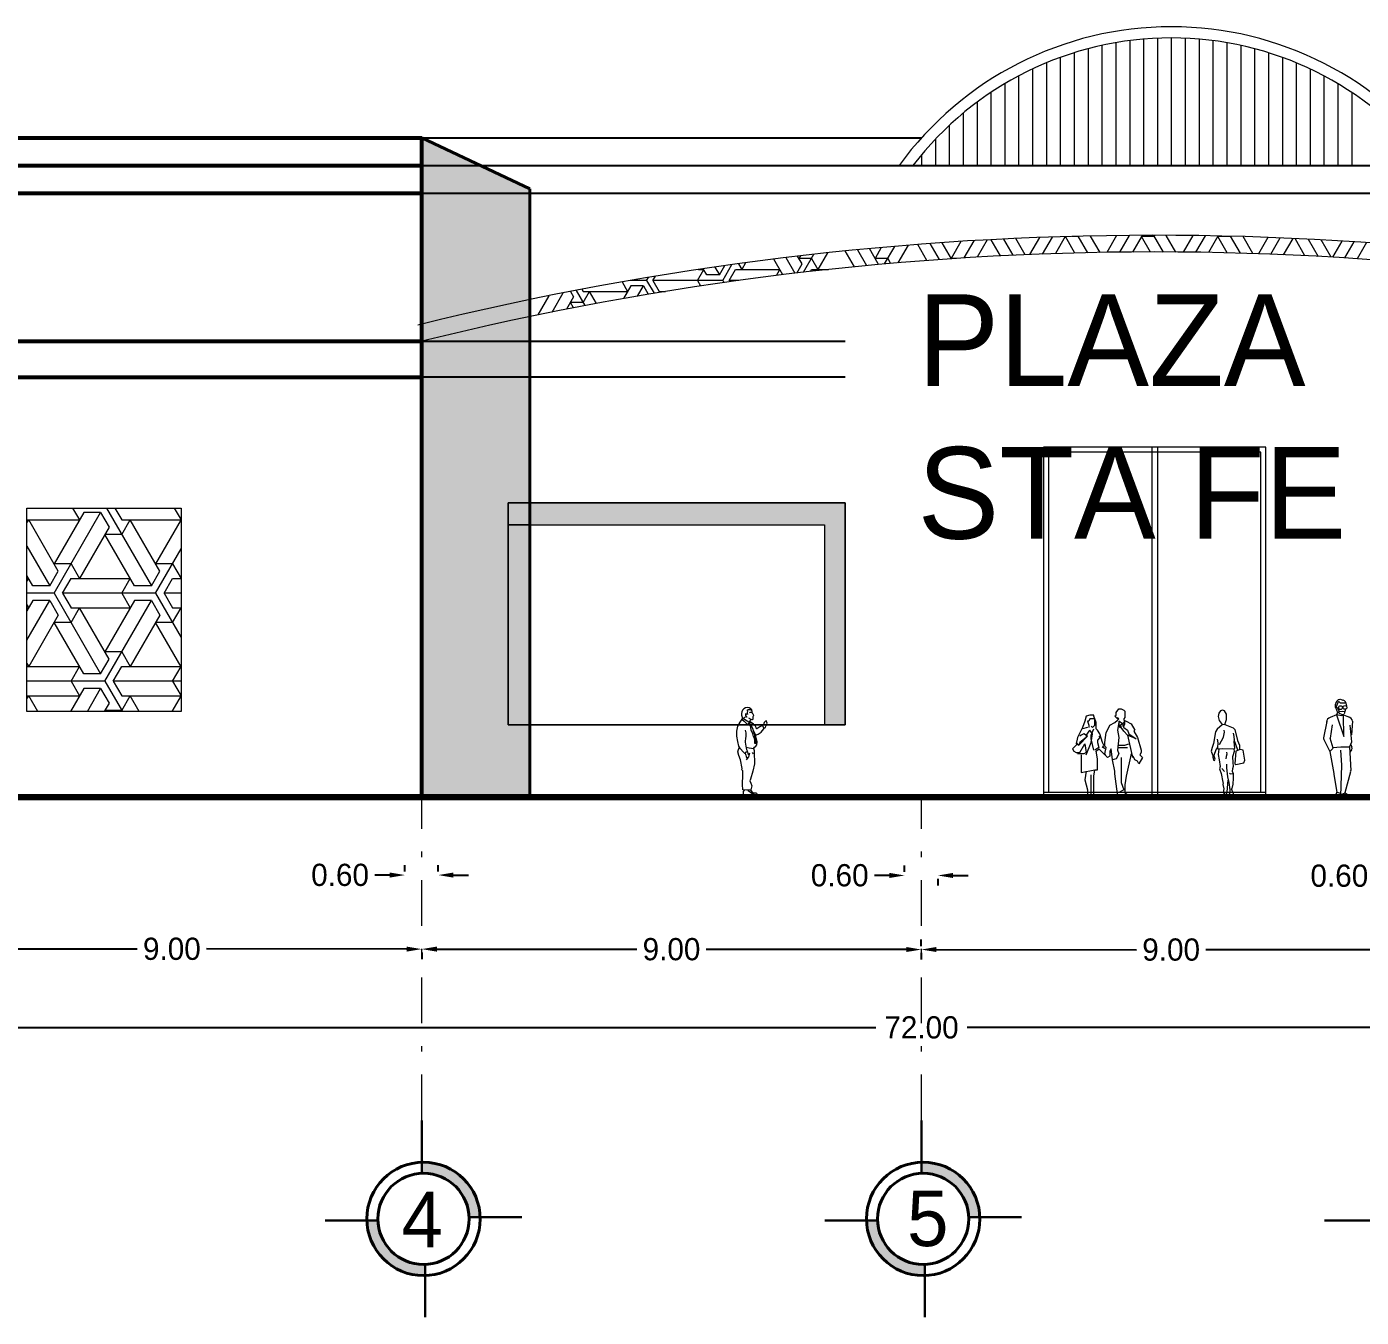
# Model space of a CAD drawing. Header units: millimetres. Extents: x 202 to 406, y -88 to 148.
# Drawn here: x 259.34 to 283.38, y -55.16 to -31.92 of the extents above; entities that cross this region are included whole.
import ezdxf

# ---------------------------------------------------------------- set-up
doc = ezdxf.new("R2010")
doc.units = ezdxf.units.MM
doc.header["$LTSCALE"] = 0.065
doc.linetypes.add('DASHDOT', pattern=[25.4, 12.7, -6.35, 0, -6.35])
doc.layers.get('0').update_dxf_attribs({"lineweight": 0})
for name, color, linetype, lineweight in [('boyas', 50, 'Continuous', 30), ('cajon', 6, 'Continuous', 13), ('ejes', 1, 'DASHDOT', 0), ('escaleras', 90, 'Continuous', 25), ('frente', 7, 'Continuous', 53), ('LINEA DE TIERRA', 183, 'Continuous', 90), ('MUEBLE-1', 5, 'Continuous', 15), ('muebles', 140, 'Continuous', 0), ('muros', 50, 'Continuous', 40)]:
    doc.layers.add(name, color=color, linetype=linetype, lineweight=lineweight)
doc.dimstyles.get("Standard").update_dxf_attribs({"dimtxt": 0.4, "dimasz": 0.2725, "dimexe": 0.18, "dimexo": 0.0625, "dimgap": 0.09, "dimtad": 0, "dimtih": 1, "dimtoh": 1, "dimzin": 0, "dimdsep": 46, "dimtxsty": 'Standard', "dimcen": 0.283, "dimadec": 0, "dimazin": 0, "dimtfac": 1, "dimtofl": 0, "dimtmove": 0, "dimatfit": 3, "dimfxl": 1, "dimtolj": 1, "dimtzin": 0, "dimarcsym": 0})

# ---------------------------------------------------------------- blocks, each defined once
blk = doc.blocks.new('Eschum01')
at = {"color": 0, "linetype": 'ByBlock'}
for p, q in [((-0.118, 1.595), (-0.072, 1.716)), ((-0.072, 1.723), (-0.041, 1.689)), ((-0.048, 1.753), (-0.035, 1.755)), ((-0.038, 1.69), (0.039, 1.689)), ((-0.035, 1.755), (0.01, 1.741)), ((0.039, 1.682), (0.056, 1.705)), ((-0.106, 1.475), (-0.22, 1.424)), ((-0.127, 1.61), (-0.087, 1.519)), ((-0.124, 1.607), (-0.123, 1.666)), ((-0.087, 1.519), (-0.109, 1.475)), ((-0.109, 1.477), (0.025, 1.085)), ((-0.019, 1.455), (-0.106, 1.475)), ((-0.092, 1.61), (-0.059, 1.533)), ((-0.053, 1.5), (-0.085, 1.521)), ((-0.059, 1.533), (0.005, 1.542)), ((-0.056, 1.502), (-0.004, 1.48)), ((0.016, 1.461), (-0.019, 1.455)), ((-0.003, 1.48), (0.031, 1.488)), ((0.005, 1.542), (0.038, 1.536)), ((0.018, 1.485), (0.016, 1.461)), ((0.019, 1.474), (0.108, 1.437)), ((0.025, 1.085), (0.022, 1.471)), ((0.054, 1.574), (0.033, 1.492)), ((0.073, 1.651), (0.068, 1.632)), ((-0.282, 1.352), (-0.341, 1.063)), ((-0.183, 1.296), (-0.219, 1.052)), ((0.168, 0.987), (0.142, 1.289)), ((0.182, 1.359), (0.162, 1.117)), ((-0.337, 1.031), (-0.228, 0.811)), ((-0.165, 0.877), (-0.223, 1.053)), ((0.133, 0.902), (0.168, 0.987)), ((-0.228, 0.811), (-0.165, 0.877)), ((-0.228, 0.811), (-0.154, 0.42)), ((-0.173, 0.884), (-0.029, 0.901)), ((-0.029, 0.901), (0.133, 0.899)), ((-0.008, 0.566), (-0.026, 0.838)), ((0.127, 0.899), (0.149, 0.471)), ((0.165, 0.846), (0.136, 0.804)), ((0.15, 0.938), (0.169, 0.894)), ((-0.03, 0.009), (-0.01, 0.566)), ((-0.153, 0.398), (-0.099, 0.084)), ((0.148, 0.447), (0.046, 0.071)), ((-0.109, 0.044), (-0.121, 0.03)), ((-0.121, 0.03), (-0.12, 0.008)), ((-0.12, 0.008), (-0.019, 0.009)), ((-0.102, 0.083), (-0.033, 0.061)), ((0.045, 0.062), (-0.03, 0.035)), ((0.096, -0.001), (-0.03, 0.005)), ((0.045, 0.067), (0.111, 0.033))]:
    blk.add_line(p, q, dxfattribs=at)
for centre in [(-0.033, 1.604), (0.046, 1.607)]:
    blk.add_circle(centre, 0.0335, dxfattribs=at)
for centre, radius, start, end in [((-0.033, 1.664), 0.09, 99.8163, 178.7371), ((-0.017, 1.655), 0.09, 0, 72.0687), ((-0.195, 1.338), 0.09, 106.2476, 177.4886), ((0.093, 1.348), 0.09, 7.0196, 80.4359), ((-0.292, 1.053), 0.05, 168.5542, 206.2712), ((0.123, 0.874), 0.05, 326.3099, 23.6294), ((-0.065, 0.413), 0.09, 175.6294, 189.8778), ((0.059, 0.461), 0.09, 351.2106, 6.3054), ((-0.148, 0.076), 0.05, 320.1944, 9.8778), ((0.096, 0.019), 0.02, 270, 42.2542)]:
    blk.add_arc(centre, radius, start, end, dxfattribs=at)
blk = doc.blocks.new('Eschum24')
at = {"color": 0, "linetype": 'ByBlock'}
for p, q in [((0.186, 1.319), (0.18, 1.336)), ((0.129, 0.81), (0.135, 0.804)), ((0.135, 0.804), (0.141, 0.783)), ((0.141, 0.783), (0.146, 0.77)), ((0.157, 0.761), (0.163, 0.758)), ((0.246, 0.773), (0.225, 0.794))]:
    blk.add_line(p, q, dxfattribs=at)
for points in [[(0.155, 1.419), (0.195, 1.399), (0.211, 1.392), (0.23, 1.392), (0.238, 1.399), (0.239, 1.436), (0.236, 1.447), (0.248, 1.456), (0.25, 1.461), (0.238, 1.484), (0.225, 1.5), (0.222, 1.533), (0.214, 1.564), (0.199, 1.585), (0.169, 1.602), (0.143, 1.608), (0.104, 1.601), (0.073, 1.58), (0.05, 1.557), (0.034, 1.526), (0.027, 1.5), (0.031, 1.471), (0.037, 1.449), (0.049, 1.416), (0.061, 1.414), (0.07, 1.418), (0.094, 1.433), (0.1, 1.446)], [(0.132, 1.478), (0.123, 1.488), (0.107, 1.492), (0.1, 1.487), (0.101, 1.473), (0.104, 1.46), (0.113, 1.445), (0.121, 1.439), (0.129, 1.439)], [(0.144, 1.478), (0.14, 1.515), (0.143, 1.542), (0.132, 1.557), (0.135, 1.566), (0.155, 1.573), (0.171, 1.571), (0.193, 1.569), (0.207, 1.56), (0.214, 1.56)], [(0.214, 1.519), (0.18, 1.518), (0.171, 1.509)], [(0.097, 1.199), (0.105, 1.152), (0.108, 1.102), (0.099, 1.037), (0.093, 1.011), (0.095, 0.983), (0.108, 0.91), (0.12, 0.853), (0.137, 0.816), (0.108, 0.8), (0.09, 0.777), (0.058, 0.808), (0.012, 0.86), (-0.016, 0.912), (-0.035, 0.996), (-0.055, 1.092), (-0.057, 1.181), (-0.035, 1.269), (0.007, 1.342), (0.054, 1.413), (0.162, 1.351), (0.172, 1.349), (0.179, 1.349), (0.186, 1.352), (0.187, 1.36), (0.187, 1.369)], [(0.041, 1.392), (0.077, 1.363), (0.124, 1.313), (0.137, 1.306), (0.148, 1.306), (0.183, 1.347)], [(0.112, 0.894), (0.168, 0.879), (0.212, 0.872), (0.238, 0.87), (0.252, 0.873), (0.266, 0.894), (0.29, 0.913), (0.306, 0.937), (0.309, 0.986), (0.295, 1.055), (0.28, 1.119), (0.247, 1.188), (0.231, 1.228)], [(0.157, 1.316), (0.18, 1.293)], [(0.178, 1.353), (0.186, 1.371), (0.203, 1.395)], [(0.283, 1.111), (0.33, 1.124), (0.386, 1.16), (0.435, 1.223), (0.434, 1.241), (0.408, 1.282), (0.358, 1.258), (0.339, 1.248), (0.305, 1.221), (0.299, 1.223), (0.295, 1.245), (0.284, 1.271), (0.246, 1.307), (0.186, 1.349), (0.181, 1.331)], [(0.436, 1.233), (0.462, 1.248), (0.467, 1.273), (0.488, 1.304), (0.494, 1.323), (0.487, 1.344), (0.481, 1.366), (0.462, 1.362), (0.439, 1.336), (0.431, 1.321), (0.433, 1.31), (0.428, 1.295), (0.412, 1.284)], [(0.248, 0.872), (0.258, 0.83), (0.256, 0.8), (0.256, 0.77), (0.258, 0.725), (0.265, 0.677), (0.261, 0.593), (0.231, 0.461), (0.189, 0.317), (0.179, 0.284), (0.199, 0.241), (0.216, 0.193), (0.199, 0.121), (0.123, 0.115), (0.051, 0.121), (0.047, 0.218), (0.054, 0.395), (0.051, 0.464), (0.034, 0.485), (0.044, 0.506), (0.01, 0.665), (-0.02, 0.74), (-0.035, 0.809), (-0.025, 0.851), (-0.008, 0.89)], [(0.094, 0.78), (0.104, 0.765), (0.109, 0.75), (0.115, 0.724), (0.117, 0.707), (0.134, 0.691)], [(0.172, 0.784), (0.153, 0.719), (0.116, 0.665)], [(0.146, 0.77), (0.157, 0.761)], [(0.075, 0.118), (0.061, 0.092), (0.06, 0.064), (0.062, 0.029), (0.073, 0.022), (0.119, 0.022), (0.12, 0.031), (0.129, 0.033), (0.183, 0.019), (0.245, 0.02), (0.253, 0.024), (0.255, 0.04), (0.249, 0.049), (0.218, 0.059), (0.195, 0.067), (0.161, 0.102), (0.151, 0.117)], [(0.192, 0.119), (0.197, 0.11), (0.223, 0.083), (0.25, 0.072), (0.29, 0.068), (0.302, 0.066), (0.308, 0.06), (0.311, 0.047), (0.304, 0.04), (0.284, 0.035), (0.253, 0.03)]]:
    blk.add_lwpolyline(points, dxfattribs=at)
blk.add_lwpolyline([(0.189, 1.319), (0.206, 1.276), (0.231, 1.22), (0.237, 1.186), (0.257, 1.13), (0.267, 1.063), (0.278, 1.029), (0.287, 0.992), (0.29, 0.96), (0.272, 0.956), (0.27, 1.016), (0.264, 1.05), (0.244, 1.085), (0.235, 1.13), (0.206, 1.199), (0.195, 1.25), (0.186, 1.274), (0.18, 1.287)], close=True, dxfattribs=at)
blk = doc.blocks.new('Eschum26')
at = {"color": 0, "linetype": 'ByBlock'}
for p, q in [((-0.172, 1.54), (-0.181, 1.479)), ((-0.181, 1.479), (-0.163, 1.41)), ((-0.143, 1.579), (-0.172, 1.54)), ((-0.104, 1.593), (-0.143, 1.579)), ((-0.07, 1.582), (-0.104, 1.593)), ((-0.032, 1.521), (-0.07, 1.582)), ((-0.034, 1.427), (-0.032, 1.521)), ((-0.2, 1.25), (-0.234, 1.202)), ((-0.112, 1.33), (-0.2, 1.25)), ((-0.163, 1.41), (-0.111, 1.333)), ((-0.062, 1.334), (-0.112, 1.33)), ((-0.07, 1.2), (-0.073, 1.233)), ((-0.062, 1.334), (-0.034, 1.427)), ((-0.062, 1.334), (0.088, 1.277)), ((0.088, 1.277), (0.117, 1.244)), ((0.117, 1.244), (0.163, 1.045)), ((-0.268, 0.991), (-0.289, 0.921)), ((-0.234, 1.202), (-0.268, 0.991)), ((-0.184, 1.003), (-0.194, 1.07)), ((-0.19, 0.919), (-0.184, 1.003)), ((-0.157, 0.973), (-0.089, 1.109)), ((-0.089, 1.109), (-0.07, 1.2)), ((0.09, 1.178), (0.097, 1.122)), ((0.097, 1.122), (0.104, 1.053)), ((0.104, 1.053), (0.097, 1.026)), ((0.097, 1.026), (0.113, 0.907)), ((0.174, 0.871), (0.106, 1.062)), ((0.163, 1.045), (0.201, 0.962)), ((0.201, 0.962), (0.204, 0.882)), ((-0.289, 0.921), (-0.312, 0.852)), ((-0.312, 0.852), (-0.287, 0.787)), ((-0.287, 0.787), (-0.257, 0.782)), ((-0.278, 0.785), (-0.278, 0.744)), ((-0.278, 0.744), (-0.268, 0.69)), ((-0.255, 0.762), (-0.264, 0.785)), ((-0.257, 0.782), (-0.219, 0.885)), ((-0.236, 0.713), (-0.255, 0.762)), ((-0.219, 0.885), (-0.19, 0.919)), ((-0.181, 0.89), (-0.19, 0.926)), ((-0.17, 0.892), (-0.186, 0.795)), ((-0.186, 0.795), (-0.167, 0.697)), ((-0.098, 0.896), (-0.181, 0.89)), ((0.104, 0.89), (-0.098, 0.896)), ((-0.037, 0.756), (-0.045, 0.717)), ((-0.029, 0.798), (-0.037, 0.756)), ((-0.034, 0.837), (-0.029, 0.798)), ((0.083, 0.756), (0.112, 0.857)), ((0.086, 0.645), (0.083, 0.756)), ((0.113, 0.907), (0.104, 0.89)), ((0.112, 0.857), (0.107, 0.892)), ((0.134, 0.853), (0.12, 0.629)), ((0.216, 0.886), (0.136, 0.853)), ((0.269, 0.873), (0.216, 0.886)), ((0.296, 0.694), (0.269, 0.873)), ((-0.268, 0.69), (-0.247, 0.687)), ((-0.247, 0.687), (-0.236, 0.713)), ((-0.167, 0.697), (-0.148, 0.577)), ((-0.148, 0.577), (-0.156, 0.538)), ((-0.156, 0.538), (-0.127, 0.451)), ((-0.117, 0.545), (-0.069, 0.489)), ((-0.031, 0.623), (-0.034, 0.555)), ((-0.034, 0.555), (-0.015, 0.392)), ((0.078, 0.489), (0.083, 0.545)), ((0.096, 0.447), (0.078, 0.489)), ((0.083, 0.545), (0.096, 0.584)), ((0.096, 0.584), (0.086, 0.645)), ((0.12, 0.629), (0.134, 0.616)), ((0.134, 0.616), (0.28, 0.642)), ((0.28, 0.642), (0.296, 0.694)), ((-0.127, 0.451), (-0.101, 0.295)), ((-0.101, 0.295), (-0.09, 0.282)), ((-0.09, 0.282), (-0.098, 0.256)), ((-0.098, 0.256), (-0.082, 0.174)), ((-0.023, 0.122), (-0.005, 0.33)), ((-0.015, 0.392), (0.008, 0.288)), ((0.008, 0.288), (0.03, 0.158)), ((0.019, 0.457), (0.035, 0.447)), ((0.035, 0.447), (0.094, 0.451)), ((0.07, 0.184), (0.088, 0.262)), ((0.088, 0.262), (0.091, 0.366)), ((0.091, 0.366), (0.096, 0.447)), ((-0.098, 0.038), (-0.09, 0.057)), ((-0.071, 0.025), (-0.098, 0.038)), ((-0.082, 0.174), (-0.09, 0.113)), ((-0.09, 0.113), (-0.053, 0.109)), ((-0.09, 0.057), (-0.061, 0.096)), ((-0.021, 0.028), (-0.071, 0.025)), ((-0.053, 0.109), (-0.023, 0.122)), ((-0.039, 0.109), (-0.026, 0.064)), ((-0.026, 0.064), (-0.005, 0.044)), ((-0.005, 0.044), (-0.021, 0.028)), ((0.027, 0.116), (0.014, 0.077)), ((0.014, 0.077), (0.027, 0.054)), ((0.03, 0.158), (0.027, 0.116)), ((0.027, 0.054), (0.064, 0.054)), ((0.056, 0.174), (0.07, 0.184)), ((0.096, 0.087), (0.056, 0.174)), ((0.064, 0.054), (0.091, 0.064)), ((0.091, 0.064), (0.096, 0.087))]:
    blk.add_line(p, q, dxfattribs=at)
blk = doc.blocks.new('Eschum20')
at = {"color": 0, "linetype": 'ByBlock'}
for p, q in [((-0.259, 1.501), (-0.282, 1.411)), ((-0.192, 1.524), (-0.259, 1.501)), ((-0.192, 1.456), (-0.214, 1.411)), ((-0.124, 1.524), (-0.192, 1.524)), ((-0.147, 1.456), (-0.192, 1.456)), ((-0.102, 1.456), (-0.147, 1.456)), ((-0.124, 1.501), (-0.124, 1.524)), ((-0.079, 1.389), (-0.124, 1.501)), ((-0.102, 1.434), (-0.102, 1.456)), ((0.258, 1.501), (0.281, 1.524)), ((0.303, 1.456), (0.258, 1.501)), ((0.281, 1.569), (0.326, 1.636)), ((0.281, 1.524), (0.281, 1.569)), ((0.326, 1.456), (0.303, 1.479)), ((0.303, 1.479), (0.303, 1.456)), ((0.303, 1.434), (0.326, 1.456)), ((0.326, 1.636), (0.37, 1.636)), ((0.37, 1.636), (0.415, 1.614)), ((0.415, 1.614), (0.438, 1.591)), ((0.438, 1.479), (0.415, 1.456)), ((0.415, 1.456), (0.415, 1.434)), ((0.438, 1.591), (0.438, 1.546)), ((0.438, 1.546), (0.438, 1.524)), ((0.438, 1.524), (0.438, 1.479)), ((-0.349, 1.254), (-0.417, 1.119)), ((-0.327, 1.299), (-0.349, 1.254)), ((-0.282, 1.411), (-0.327, 1.299)), ((-0.237, 1.299), (-0.327, 1.276)), ((-0.214, 1.231), (-0.259, 1.164)), ((-0.214, 1.411), (-0.237, 1.411)), ((-0.237, 1.411), (-0.214, 1.344)), ((-0.214, 1.411), (-0.214, 1.411)), ((-0.214, 1.344), (-0.214, 1.299)), ((-0.192, 1.254), (-0.214, 1.231)), ((-0.147, 1.186), (-0.192, 1.254)), ((-0.192, 1.254), (-0.192, 1.254)), ((-0.169, 1.321), (-0.147, 1.299)), ((-0.169, 1.164), (-0.124, 1.276)), ((-0.147, 1.299), (-0.102, 1.344)), ((-0.102, 1.389), (-0.102, 1.434)), ((-0.102, 1.344), (-0.102, 1.389)), ((-0.079, 1.366), (-0.079, 1.389)), ((-0.079, 1.321), (-0.079, 1.366)), ((-0.079, 1.276), (-0.079, 1.321)), ((-0.057, 1.254), (-0.079, 1.276)), ((-0.012, 1.186), (-0.057, 1.254)), ((0.078, 1.029), (0.101, 1.209)), ((0.101, 1.209), (0.146, 1.299)), ((0.146, 1.299), (0.168, 1.344)), ((0.168, 1.344), (0.258, 1.389)), ((0.258, 1.389), (0.303, 1.434)), ((0.326, 1.389), (0.303, 1.254)), ((0.303, 1.254), (0.326, 1.119)), ((0.393, 1.366), (0.326, 1.411)), ((0.326, 1.411), (0.326, 1.344)), ((0.326, 1.344), (0.348, 1.299)), ((0.348, 1.344), (0.393, 1.366)), ((0.37, 1.321), (0.348, 1.344)), ((0.348, 1.299), (0.37, 1.344)), ((0.37, 1.299), (0.37, 1.321)), ((0.415, 1.231), (0.37, 1.299)), ((0.438, 1.411), (0.393, 1.366)), ((0.393, 1.366), (0.415, 1.321)), ((0.393, 1.344), (0.415, 1.299)), ((0.415, 1.434), (0.46, 1.411)), ((0.415, 1.321), (0.438, 1.366)), ((0.415, 1.299), (0.483, 1.254)), ((0.483, 1.164), (0.415, 1.231)), ((0.438, 1.366), (0.438, 1.411)), ((0.46, 1.411), (0.55, 1.366)), ((0.483, 1.254), (0.505, 1.186)), ((0.55, 1.366), (0.618, 1.254)), ((0.618, 1.254), (0.595, 1.231)), ((0.595, 1.231), (0.663, 1.119)), ((-0.417, 1.006), (-0.507, 0.916)), ((-0.417, 1.119), (-0.439, 1.006)), ((-0.417, 1.006), (-0.439, 1.029)), ((-0.439, 1.006), (-0.394, 0.984)), ((-0.394, 0.984), (-0.417, 1.006)), ((-0.394, 0.984), (-0.237, 1.141)), ((-0.372, 1.029), (-0.394, 0.984)), ((-0.349, 1.164), (-0.372, 1.141)), ((-0.259, 1.119), (-0.372, 1.029)), ((-0.372, 0.849), (-0.282, 1.006)), ((-0.304, 1.186), (-0.349, 1.164)), ((-0.237, 1.141), (-0.304, 1.186)), ((-0.282, 1.006), (-0.259, 0.849)), ((-0.259, 1.164), (-0.259, 1.119)), ((-0.259, 0.804), (-0.169, 1.029)), ((-0.169, 1.029), (-0.147, 1.186)), ((-0.169, 1.096), (-0.169, 1.164)), ((-0.124, 0.894), (-0.169, 1.096)), ((-0.012, 1.119), (-0.057, 1.074)), ((-0.057, 1.074), (-0.057, 1.029)), ((-0.057, 1.029), (-0.034, 0.939)), ((-0.034, 1.141), (-0.012, 1.119)), ((0.033, 1.029), (-0.012, 1.186)), ((0.056, 0.984), (0.033, 1.029)), ((0.033, 0.939), (0.056, 0.984)), ((0.078, 1.006), (0.078, 1.029)), ((0.078, 0.961), (0.078, 1.006)), ((0.326, 1.119), (0.303, 0.894)), ((0.326, 0.984), (0.37, 0.984)), ((0.37, 0.984), (0.438, 0.984)), ((0.438, 0.984), (0.505, 1.006)), ((0.64, 1.096), (0.483, 1.164)), ((0.483, 1.164), (0.573, 0.759)), ((0.505, 1.186), (0.64, 1.096)), ((0.663, 1.119), (0.73, 0.894)), ((-0.507, 0.916), (-0.484, 0.871)), ((-0.484, 0.871), (-0.439, 0.849)), ((-0.439, 0.849), (-0.372, 0.849)), ((-0.327, 0.826), (-0.417, 0.826)), ((-0.349, 0.804), (-0.349, 0.691)), ((-0.304, 0.826), (-0.327, 0.826)), ((-0.259, 0.849), (-0.304, 0.826)), ((-0.034, 0.939), (-0.102, 0.894)), ((-0.079, 0.871), (-0.034, 0.916)), ((-0.057, 0.736), (-0.079, 0.871)), ((-0.057, 0.534), (-0.057, 0.736)), ((-0.034, 0.916), (0.078, 0.804)), ((0.056, 0.939), (0.033, 0.939)), ((0.078, 0.916), (0.056, 0.939)), ((0.101, 0.939), (0.078, 0.961)), ((0.078, 0.826), (0.101, 0.939)), ((0.101, 0.781), (0.078, 0.826)), ((0.123, 0.759), (0.101, 0.781)), ((0.168, 0.781), (0.123, 0.759)), ((0.191, 0.916), (0.168, 0.871)), ((0.168, 0.871), (0.168, 0.804)), ((0.168, 0.804), (0.168, 0.781)), ((0.213, 0.714), (0.191, 0.916)), ((0.281, 0.736), (0.213, 0.714)), ((0.326, 0.826), (0.281, 0.736)), ((0.303, 0.894), (0.326, 0.826)), ((0.326, 0.939), (0.393, 0.939)), ((0.37, 0.759), (0.37, 0.534)), ((0.393, 0.939), (0.46, 0.939)), ((0.46, 0.939), (0.483, 0.939)), ((0.55, 0.826), (0.46, 0.422)), ((0.595, 0.759), (0.55, 0.826)), ((0.618, 0.714), (0.595, 0.759)), ((0.753, 0.759), (0.685, 0.646)), ((0.73, 0.849), (0.708, 0.804)), ((0.708, 0.804), (0.753, 0.759)), ((0.73, 0.894), (0.73, 0.849)), ((-0.349, 0.691), (-0.349, 0.489)), ((-0.349, 0.489), (-0.102, 0.534)), ((-0.259, 0.511), (-0.282, 0.354)), ((-0.124, 0.422), (-0.102, 0.534)), ((-0.102, 0.534), (-0.057, 0.534)), ((0.258, 0.511), (0.213, 0.714)), ((0.213, 0.714), (0.213, 0.714)), ((0.258, 0.466), (0.258, 0.511)), ((0.37, 0.534), (0.37, 0.309)), ((0.663, 0.691), (0.618, 0.714)), ((0.685, 0.646), (0.663, 0.691)), ((-0.282, 0.354), (-0.237, 0.174)), ((-0.169, 0.107), (-0.169, 0.444)), ((-0.124, 0.084), (-0.124, 0.422)), ((0.303, 0.107), (0.258, 0.466)), ((0.37, 0.309), (0.415, 0.174)), ((0.46, 0.422), (0.438, 0.264)), ((0.438, 0.264), (0.438, 0.129)), ((-0.237, 0.174), (-0.237, 0.062)), ((-0.237, 0.062), (-0.214, 0.039)), ((-0.214, 0.039), (-0.169, 0.039)), ((-0.169, 0.062), (-0.169, 0.107)), ((-0.169, 0.039), (-0.169, 0.062)), ((-0.169, 0.039), (-0.124, 0.039)), ((-0.102, 0.039), (-0.124, 0.084)), ((-0.124, 0.039), (-0.102, 0.039)), ((0.303, 0.039), (0.303, 0.107)), ((0.415, 0.174), (0.326, 0.129)), ((0.393, 0.039), (0.348, 0.039)), ((0.415, 0.062), (0.393, 0.039)), ((0.483, 0.084), (0.415, 0.062)), ((0.438, 0.129), (0.483, 0.084))]:
    blk.add_line(p, q, dxfattribs=at)
blk = doc.blocks.new('*D74')
at = {"layer": 'cajon', "color": 0, "lineweight": -2}
for p, q in [((239.459, -49.875), (239.459, -49.758)), ((311.459, -49.875), (311.459, -49.758)), ((239.732, -49.938), (274.636, -49.938)), ((311.187, -49.938), (276.283, -49.938))]:
    blk.add_line(p, q, dxfattribs=at)
at = {"layer": 'cajon', "color": 0}
for points in [[(239.732, -49.892), (239.732, -49.983), (239.459, -49.938)], [(311.187, -49.892), (311.187, -49.983), (311.459, -49.938)]]:
    blk.add_solid(points, dxfattribs=at)
at = {"layer": 'Defpoints', "color": 0}
for p in [(239.459, -49.938), (311.459, -49.938), (311.459, -49.938)]:
    blk.add_point(p, dxfattribs=at)
at = {"layer": 'cajon', "color": 0, "insert": (275.459, -49.938), "char_height": 0.4, "attachment_point": 5}
blk.add_mtext('\\A1;72.00', dxfattribs=at)
blk = doc.blocks.new('*D68')
at = {"layer": 'cajon', "color": 0, "lineweight": -2}
for p, q in [((275.155, -47.137), (275.155, -47.02)), ((274.882, -47.2), (274.61, -47.199)), ((275.755, -47.263), (275.755, -47.38)), ((276.027, -47.201), (276.3, -47.201))]:
    blk.add_line(p, q, dxfattribs=at)
at = {"layer": 'cajon', "color": 0}
for points in [[(274.882, -47.154), (274.882, -47.245), (275.155, -47.2)], [(276.027, -47.155), (276.027, -47.246), (275.755, -47.2)]]:
    blk.add_solid(points, dxfattribs=at)
at = {"layer": 'Defpoints', "color": 0}
for p in [(275.155, -47.2), (275.155, -47.2), (275.755, -47.2)]:
    blk.add_point(p, dxfattribs=at)
at = {"layer": 'cajon', "color": 0, "insert": (273.986, -47.199), "char_height": 0.4, "attachment_point": 5}
blk.add_mtext('\\A1;0.60', dxfattribs=at)
blk = doc.blocks.new('*D73')
at = {"layer": 'cajon', "color": 0, "lineweight": -2}
for p, q in [((275.456, -48.471), (275.456, -48.354)), ((275.729, -48.534), (279.333, -48.537)), ((284.184, -48.54), (280.58, -48.538)), ((284.456, -48.478), (284.456, -48.361))]:
    blk.add_line(p, q, dxfattribs=at)
at = {"layer": 'cajon', "color": 0}
for points in [[(275.729, -48.488), (275.729, -48.579), (275.456, -48.534)], [(284.184, -48.495), (284.184, -48.586), (284.456, -48.541)]]:
    blk.add_solid(points, dxfattribs=at)
at = {"layer": 'Defpoints', "color": 0}
for p in [(275.456, -48.534), (275.456, -48.534), (284.456, -48.541)]:
    blk.add_point(p, dxfattribs=at)
at = {"layer": 'cajon', "color": 0, "insert": (279.956, -48.537), "char_height": 0.4, "attachment_point": 5}
blk.add_mtext('\\A1;9.00', dxfattribs=at)
blk = doc.blocks.new('*D76')
at = {"layer": 'cajon', "color": 0, "lineweight": -2}
for p, q in [((257.456, -48.457), (257.456, -48.339)), ((257.729, -48.52), (261.333, -48.522)), ((266.184, -48.526), (262.58, -48.523)), ((266.456, -48.589), (266.456, -48.706))]:
    blk.add_line(p, q, dxfattribs=at)
at = {"layer": 'cajon', "color": 0}
for points in [[(257.729, -48.474), (257.729, -48.565), (257.456, -48.519)], [(266.184, -48.481), (266.184, -48.572), (266.456, -48.526)]]:
    blk.add_solid(points, dxfattribs=at)
at = {"layer": 'Defpoints', "color": 0}
for p in [(257.456, -48.519), (257.456, -48.519), (266.456, -48.526)]:
    blk.add_point(p, dxfattribs=at)
at = {"layer": 'cajon', "color": 0, "insert": (261.956, -48.523), "char_height": 0.4, "attachment_point": 5}
blk.add_mtext('\\A1;9.00', dxfattribs=at)
blk = doc.blocks.new('*D78')
at = {"layer": 'cajon', "color": 0, "lineweight": -2}
for p, q in [((266.729, -48.527), (270.333, -48.53)), ((275.184, -48.533), (271.58, -48.531)), ((266.456, -48.589), (266.456, -48.706)), ((275.456, -48.596), (275.456, -48.714))]:
    blk.add_line(p, q, dxfattribs=at)
at = {"layer": 'cajon', "color": 0}
for points in [[(266.729, -48.481), (266.729, -48.572), (266.456, -48.526)], [(275.184, -48.488), (275.184, -48.579), (275.456, -48.534)]]:
    blk.add_solid(points, dxfattribs=at)
at = {"layer": 'Defpoints', "color": 0}
for p in [(266.456, -48.526), (266.456, -48.526), (275.456, -48.534)]:
    blk.add_point(p, dxfattribs=at)
at = {"layer": 'cajon', "color": 0, "insert": (270.956, -48.53), "char_height": 0.4, "attachment_point": 5}
blk.add_mtext('\\A1;9.00', dxfattribs=at)
blk = doc.blocks.new('*D67')
at = {"layer": 'cajon', "color": 0, "lineweight": -2}
for p, q in [((266.155, -47.13), (266.155, -47.013)), ((266.755, -47.131), (266.755, -47.013)), ((265.882, -47.193), (265.61, -47.192)), ((267.027, -47.193), (267.3, -47.194))]:
    blk.add_line(p, q, dxfattribs=at)
at = {"layer": 'cajon', "color": 0}
for points in [[(265.882, -47.147), (265.882, -47.238), (266.155, -47.193)], [(267.027, -47.148), (267.027, -47.239), (266.755, -47.193)]]:
    blk.add_solid(points, dxfattribs=at)
at = {"layer": 'Defpoints', "color": 0}
for p in [(266.155, -47.193), (266.155, -47.193), (266.755, -47.193)]:
    blk.add_point(p, dxfattribs=at)
at = {"layer": 'cajon', "color": 0, "insert": (264.986, -47.192), "char_height": 0.4, "attachment_point": 5}
blk.add_mtext('\\A1;0.60', dxfattribs=at)
blk = doc.blocks.new('*D66')
at = {"layer": 'cajon', "color": 0, "lineweight": -2}
for p, q in [((283.882, -47.207), (283.61, -47.207)), ((284.155, -47.269), (284.155, -47.387)), ((284.755, -47.27), (284.755, -47.387)), ((285.027, -47.208), (285.3, -47.208))]:
    blk.add_line(p, q, dxfattribs=at)
at = {"layer": 'cajon', "color": 0}
for points in [[(283.882, -47.161), (283.882, -47.252), (284.155, -47.207)], [(285.027, -47.162), (285.027, -47.253), (284.755, -47.207)]]:
    blk.add_solid(points, dxfattribs=at)
at = {"layer": 'Defpoints', "color": 0}
for p in [(284.155, -47.207), (284.155, -47.207), (284.755, -47.207)]:
    blk.add_point(p, dxfattribs=at)
at = {"layer": 'cajon', "color": 0, "insert": (282.986, -47.207), "char_height": 0.4, "attachment_point": 5}
blk.add_mtext('\\A1;0.60', dxfattribs=at)

msp = doc.modelspace()

# ---------------------------------------------------------------- hatches: boundary and pattern name
at = {"layer": 'cajon'}
h = msp.add_hatch(dxfattribs=at)
h.set_pattern_fill('ESCHER', color=256, scale=0.045, style=0)
h.set_pattern_definition([(60, (238.9595, -12.7301), (-1.371602, 1e-06), [1.2573, -0.1143]), (180, (238.9595, -12.7301), (0.6858, -1.187842), [1.2573, -0.1143]), (300, (238.9595, -12.7301), (1.371602, 1e-06), [1.2573, -0.1143]), (60, (239.0738, -12.7301), (-1.371602, 1e-06), [0.2286, -1.143]), (300, (239.0738, -12.7301), (1.371602, 1e-06), [0.2286, -1.143]), (60, (238.9023, -12.6311), (-1.371602, 1e-06), [0.2286, -1.143]), (180, (238.9023, -12.6311), (0.6858, -1.187842), [0.2286, -1.143]), (300, (238.9023, -12.8291), (1.371602, 1e-06), [0.2286, -1.143]), (180, (238.9023, -12.8291), (0.6858, -1.187842), [0.2286, -1.143]), (60, (238.5023, -12.7301), (-1.371602, 1e-06), [0.2286, -1.143]), (300, (238.5023, -12.7301), (1.371602, 1e-06), [0.2286, -1.143]), (60, (239.1881, -13.126), (-1.371602, 1e-06), [0.2286, -1.143]), (180, (239.1881, -13.126), (0.6858, -1.187842), [0.2286, -1.143]), (300, (239.1881, -12.3341), (1.371602, 1e-06), [0.2286, -1.143]), (180, (239.1881, -12.3341), (0.6858, -1.187842), [0.2286, -1.143]), (0, (239.1881, -12.5321), (-0.6858, 1.187842), [0.8001, -0.5715]), (0, (239.1881, -12.928), (-0.6858, 1.187842), [0.8001, -0.5715]), (120, (239.0166, -12.4331), (-1.371602, -1e-06), [0.8001, -0.5715]), (120, (238.6737, -12.6311), (-1.371602, -1e-06), [0.8001, -0.5715]), (240, (238.6737, -12.8291), (0.685802, -1.187841), [0.8001, -0.5715]), (240, (239.0166, -13.027), (0.685802, -1.187841), [0.8001, -0.5715])])
h.paths.add_polyline_path([(268.405, -36.831), (268.405, -37.137, -0.112543), (292.859, -37.581), (292.859, -37.272, 0.111917)])
at = {"layer": 'MUEBLE-1'}
for points in [[(268.015, -40.886), (268.411, -40.886), (268.411, -40.488), (268.015, -40.488)], [(268.411, -40.488), (268.411, -40.887), (273.711, -40.887), (273.711, -44.488), (274.086, -44.488), (274.086, -40.488)]]:
    msp.add_hatch(color=256, dxfattribs=at).paths.add_polyline_path(points)
at = {"layer": 'muebles'}
h = msp.add_hatch(dxfattribs=at)
h.set_pattern_fill('ESCHER', color=256, scale=0.06, style=0)
h.set_pattern_definition([(60, (15.6882, -97.5528), (-1.828802, 1e-06), [1.6764, -0.1524]), (180, (15.6882, -97.5528), (0.9144, -1.58379), [1.6764, -0.1524]), (300, (15.6882, -97.5528), (1.828802, 1e-06), [1.6764, -0.1524]), (60, (15.8406, -97.5528), (-1.828802, 1e-06), [0.3048, -1.524]), (300, (15.8406, -97.5528), (1.828802, 1e-06), [0.3048, -1.524]), (60, (15.612, -97.4208), (-1.828802, 1e-06), [0.3048, -1.524]), (180, (15.612, -97.4208), (0.9144, -1.58379), [0.3048, -1.524]), (300, (15.612, -97.6847), (1.828802, 1e-06), [0.3048, -1.524]), (180, (15.612, -97.6847), (0.9144, -1.58379), [0.3048, -1.524]), (60, (15.0786, -97.5528), (-1.828802, 1e-06), [0.3048, -1.524]), (300, (15.0786, -97.5528), (1.828802, 1e-06), [0.3048, -1.524]), (60, (15.993, -98.0807), (-1.828802, 1e-06), [0.3048, -1.524]), (180, (15.993, -98.0807), (0.9144, -1.58379), [0.3048, -1.524]), (300, (15.993, -97.0248), (1.828802, 1e-06), [0.3048, -1.524]), (180, (15.993, -97.0248), (0.9144, -1.58379), [0.3048, -1.524]), (0, (15.993, -97.2888), (-0.9144, 1.58379), [1.0668, -0.762]), (0, (15.993, -97.8167), (-0.9144, 1.58379), [1.0668, -0.762]), (120, (15.7644, -97.1568), (-1.828802, -1e-06), [1.0668, -0.762]), (120, (15.3072, -97.4208), (-1.828802, -1e-06), [1.0668, -0.762]), (240, (15.3072, -97.6847), (0.914402, -1.583789), [1.0668, -0.762]), (240, (15.7644, -97.9487), (0.914402, -1.583789), [1.0668, -0.762])])
h.paths.add_polyline_path([(259.346, -44.248), (262.124, -44.248), (262.124, -40.585), (259.346, -40.585)])
at = {"layer": 'muros'}
h = msp.add_hatch(color=256, dxfattribs=at)
h.paths.add_polyline_path([(268.015, -40.488), (268.405, -40.488), (268.405, -38.23), (266.459, -38.23), (266.459, -45.788), (268.405, -45.788), (268.405, -44.488), (268.015, -44.488)])
h.paths.add_polyline_path([(268.405, -40.887), (268.015, -40.887), (268.015, -44.488), (268.405, -44.488)], flags=17)
h.paths.add_polyline_path([(268.405, -37.581), (266.459, -37.581), (266.459, -38.23), (268.405, -38.23)])
h.paths.add_polyline_path([(268.405, -34.834), (267.521, -34.417), (266.459, -34.417), (266.459, -37.581), (268.405, -37.581)])
h.paths.add_polyline_path([(266.459, -33.917), (266.459, -34.417), (267.521, -34.417)])
h.paths.add_polyline_path([(268.405, -40.488), (268.015, -40.488), (268.015, -40.887), (268.405, -40.887)], flags=16)
h = msp.add_hatch(color=256, dxfattribs=at)
h.paths.add_polyline_path([(266.488, -54.205, 0.009291), (266.518, -54.204), (266.518, -54.404, -0.007471), (266.488, -54.405, -0.405488), (265.468, -53.413), (265.668, -53.413, 0.40337)])
h.paths.add_polyline_path([(266.489, -52.562, 0.009291), (266.459, -52.563), (266.459, -52.363, -0.007471), (266.489, -52.362, -0.405488), (267.51, -53.354), (267.309, -53.354, 0.40337)])
h = msp.add_hatch(color=256, dxfattribs=at)
h.paths.add_polyline_path([(275.488, -54.205, 0.009291), (275.518, -54.204), (275.518, -54.404, -0.007471), (275.488, -54.405, -0.405488), (274.468, -53.413), (274.668, -53.413, 0.40337)])
h.paths.add_polyline_path([(275.489, -52.562, 0.009291), (275.459, -52.563), (275.459, -52.363, -0.007471), (275.489, -52.362, -0.405488), (276.51, -53.354), (276.309, -53.354, 0.40337)])

# ---------------------------------------------------------------- linework, layer by layer
at = {"layer": 'boyas'}
for p, q in [((266.459, -52.558), (266.459, -51.611)), ((275.459, -52.558), (275.459, -51.611)), ((267.314, -53.354), (268.261, -53.354)), ((276.314, -53.354), (277.261, -53.354)), ((265.663, -53.413), (264.716, -53.413)), ((274.663, -53.413), (273.716, -53.413)), ((283.663, -53.413), (282.716, -53.413)), ((266.518, -54.209), (266.518, -55.156)), ((275.518, -54.209), (275.518, -55.156))]:
    msp.add_line(p, q, dxfattribs=at)
at = {"layer": 'cajon'}
for p, q in [((278.959, -32.203), (278.959, -34.417)), ((279.209, -32.165), (279.209, -34.417)), ((279.459, -32.138), (279.459, -34.417)), ((279.709, -32.122), (279.709, -34.417)), ((279.959, -32.117), (279.959, -34.417)), ((280.209, -32.122), (280.209, -34.417)), ((280.459, -32.138), (280.459, -34.417)), ((280.709, -32.165), (280.709, -34.417)), ((280.959, -32.203), (280.959, -34.417)), ((278.209, -32.384), (278.209, -34.417)), ((278.459, -32.312), (278.459, -34.417)), ((278.709, -32.252), (278.709, -34.417)), ((281.209, -32.252), (281.209, -34.417)), ((281.459, -32.312), (281.459, -34.417)), ((281.709, -32.384), (281.709, -34.417)), ((277.459, -32.677), (277.459, -34.417)), ((277.709, -32.566), (277.709, -34.417)), ((277.959, -32.469), (277.959, -34.417)), ((281.959, -32.469), (281.959, -34.417)), ((282.209, -32.566), (282.209, -34.417)), ((282.459, -32.677), (282.459, -34.417)), ((277.209, -32.802), (277.209, -34.417)), ((282.709, -32.802), (282.709, -34.417)), ((276.709, -33.1), (276.709, -34.417)), ((276.959, -32.943), (276.959, -34.417)), ((282.959, -32.943), (282.959, -34.417)), ((283.209, -33.1), (283.209, -34.417)), ((276.459, -33.276), (276.459, -34.417)), ((276.209, -33.473), (276.209, -33.917)), ((276.209, -33.473), (276.209, -34.417)), ((275.959, -33.694), (275.959, -34.417)), ((275.709, -33.941), (275.709, -34.417)), ((275.459, -34.222), (275.459, -34.417))]:
    msp.add_line(p, q, dxfattribs=at)
msp.add_lwpolyline([(259.346, -40.585), (262.124, -40.585), (262.124, -44.248), (259.346, -44.248)], close=True, dxfattribs=at)
for centre, radius, start, end in [((279.959, -37.98), 6.062, 35.9889, 144.0111), ((279.959, -37.98), 5.862, 37.4216, 142.5784), ((279.659, -90.993), 55.32, 76.1953, 103.8815), ((279.659, -90.993), 55.02, 76.1185, 103.8815)]:
    msp.add_arc(centre, radius, start, end, dxfattribs=at)
at = {"layer": 'ejes'}
for p, q in [((266.459, -51.611), (266.459, -45.788)), ((275.459, -51.611), (275.459, -45.788))]:
    msp.add_line(p, q, dxfattribs=at)
at = {"layer": 'escaleras'}
for p, q in [((266.459, -33.917), (275.459, -33.917)), ((266.459, -34.417), (292.859, -34.417)), ((266.459, -34.917), (292.859, -34.917)), ((266.459, -37.581), (274.086, -37.581)), ((274.086, -38.23), (266.459, -38.23))]:
    msp.add_line(p, q, dxfattribs=at)
at = {"layer": 'frente'}
for p, q in [((239.159, -33.917), (266.459, -33.917)), ((239.159, -34.417), (266.459, -34.417)), ((239.159, -34.917), (266.459, -34.917)), ((256.495, -37.581), (266.459, -37.581)), ((256.495, -38.23), (266.459, -38.23))]:
    msp.add_line(p, q, dxfattribs=at)
msp.add_lwpolyline([(239.159, -33.917), (239.159, -45.788), (266.459, -45.788), (266.459, -33.917)], dxfattribs=at)
at = {"layer": 'LINEA DE TIERRA'}
msp.add_line((231.124, -45.788), (318.91, -45.788), dxfattribs=at)
at = {"layer": 'MUEBLE-1'}
for p, q in [((279.609, -39.488), (279.609, -45.788)), ((279.709, -39.488), (279.709, -45.788)), ((268.015, -40.887), (273.711, -40.887)), ((268.015, -40.887), (273.711, -40.887)), ((273.711, -40.887), (273.711, -44.48)), ((273.711, -40.887), (273.711, -44.488)), ((277.664, -45.701), (281.66, -45.701))]:
    msp.add_line(p, q, dxfattribs=at)
for points in [[(277.659, -45.788), (281.659, -45.788), (281.659, -39.488), (277.659, -39.488)], [(277.749, -45.698), (281.569, -45.698), (281.569, -39.578), (277.749, -39.578)], [(268.015, -44.488), (274.086, -44.488), (274.086, -40.488), (268.015, -40.488)], [(268.015, -40.488), (274.086, -40.488), (274.086, -44.488), (268.015, -44.488)], [(268.015, -40.488), (268.411, -40.488), (268.411, -40.886), (268.015, -40.886)]]:
    msp.add_lwpolyline(points, close=True, dxfattribs=at)
at = {"layer": 'muros'}
for p, q in [((266.459, -45.788), (266.459, -33.917)), ((266.459, -33.917), (268.405, -34.834)), ((268.405, -34.834), (268.405, -45.788))]:
    msp.add_line(p, q, dxfattribs=at)
for centre, radius in [((266.489, -53.384), 1.021), ((275.489, -53.384), 1.021), ((266.489, -53.384), 0.821), ((266.489, -53.384), 0.821), ((266.489, -53.384), 0.821), ((266.489, -53.384), 0.821), ((275.489, -53.384), 0.821), ((275.489, -53.384), 0.821), ((275.489, -53.384), 0.821), ((275.489, -53.384), 0.821)]:
    msp.add_circle(centre, radius, dxfattribs=at)

# ---------------------------------------------------------------- block references
at = {"layer": 'muebles'}
for name, p in [('Eschum24', (272.187, -45.782)), ('Eschum20', (278.686, -45.835)), ('Eschum26', (280.986, -45.817)), ('Eschum01', (283.041, -45.782))]:
    msp.add_blockref(name, p, dxfattribs=at)

# ---------------------------------------------------------------- texts
at = {"layer": 'muros', "attachment_point": 1}
for s, insert, char_height, width in [('{\\fMatisse ITC|b0|i0|c0|p82;PLAZA STA FE}', (275.387, -36.736), 1.65, 8.91945), ('5', (275.2, -52.874), 1, 0.7179), ('4', (266.092, -52.896), 1, 0.7179)]:
    msp.add_mtext(s, dxfattribs=dict(at, insert=insert, char_height=char_height, width=width))

# ---------------------------------------------------------------- dimensions: what is measured, and where the dimension line sits
at = {"layer": 'cajon'}
for base, p1, p2, picture, middle in [((266.155, -47.193), (266.755, -47.193), (266.155, -47.193), '*D67', (264.986, -47.192)), ((275.155, -47.2), (275.755, -47.2), (275.155, -47.2), '*D68', (273.986, -47.199)), ((284.155, -47.207), (284.755, -47.207), (284.155, -47.207), '*D66', (282.986, -47.207)), ((257.456, -48.519), (266.456, -48.526), (257.456, -48.519), '*D76', (261.956, -48.523))]:
    dim = msp.add_linear_dim(base=base, p1=p1, p2=p2, angle=359.9548, dimstyle='Standard', dxfattribs=at)
    dim.commit()
    dim.dimension.update_dxf_attribs({"geometry": picture, "text_midpoint": middle})
for p1, p2, picture, middle in [((275.456, -48.534), (266.456, -48.526), '*D78', (270.956, -48.53)), ((284.456, -48.541), (275.456, -48.534), '*D73', (279.956, -48.537))]:
    dim = msp.add_aligned_dim(p1=p1, p2=p2, distance=0, dimstyle='Standard', dxfattribs=at)
    dim.commit()
    dim.dimension.update_dxf_attribs({"geometry": picture, "text_midpoint": middle})
dim = msp.add_linear_dim(base=(311.459, -49.938), p1=(239.459, -49.938), p2=(311.459, -49.938), dimstyle='Standard', dxfattribs=at)
dim.commit()
dim.dimension.update_dxf_attribs({"geometry": '*D74', "text_midpoint": (275.459, -49.938)})

doc.saveas('drawing.dxf')
